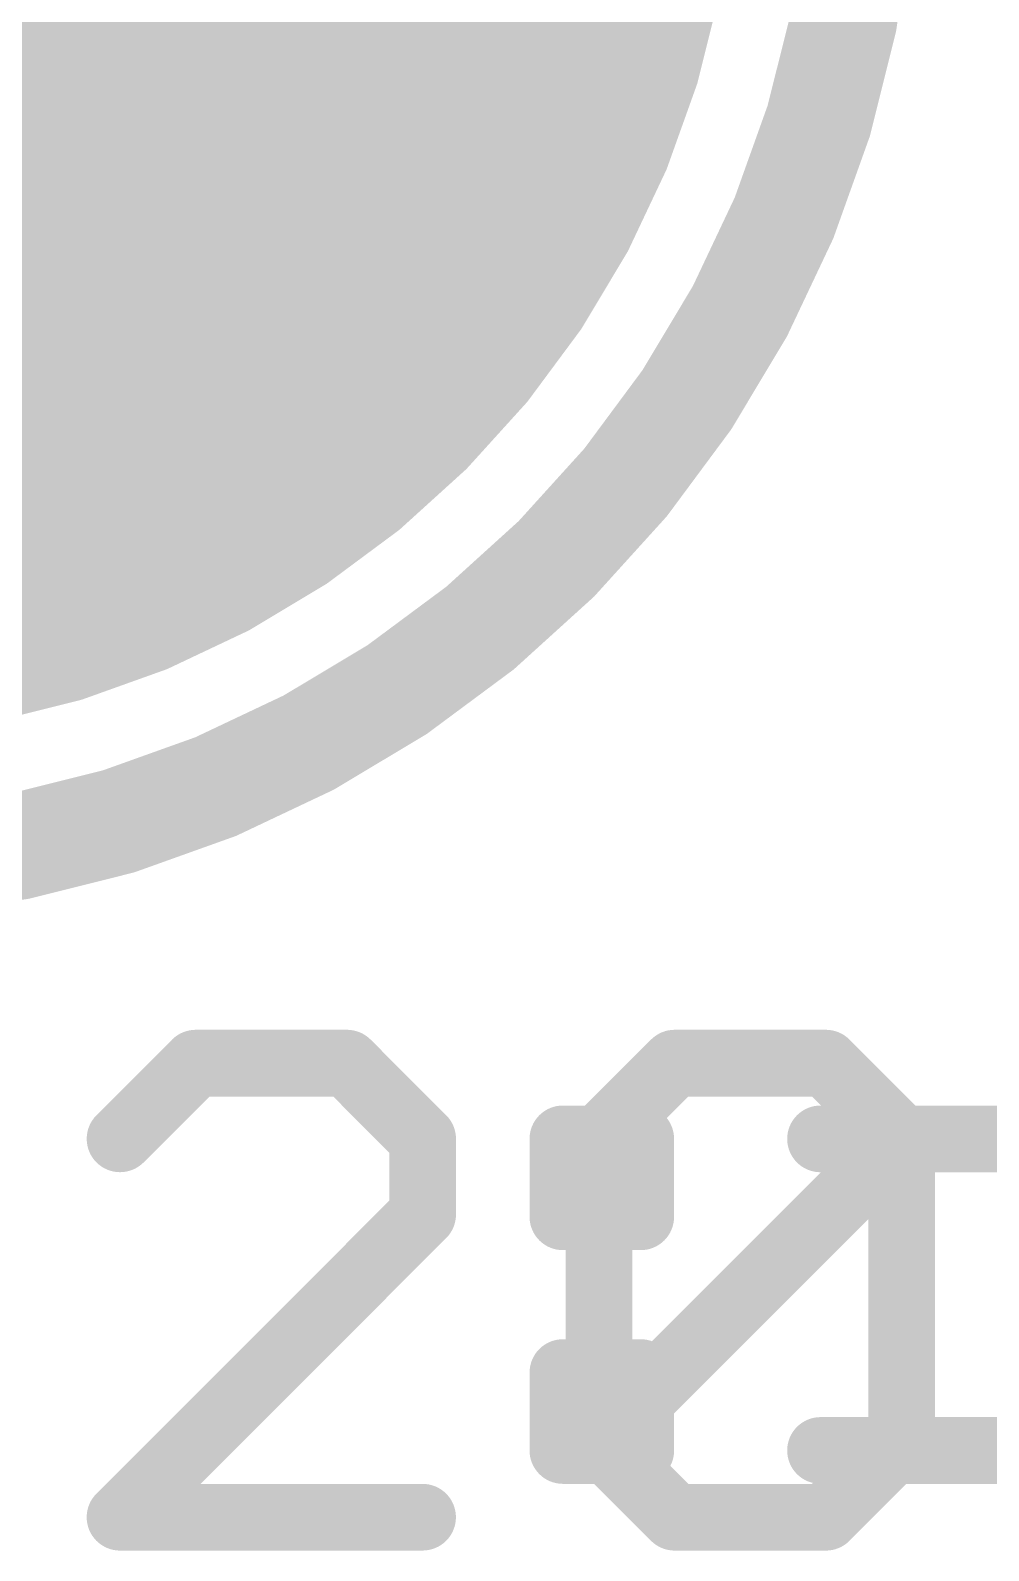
# Model space of a CAD drawing. Extents: x 0 to 10.2, y 0 to 12.7.
# Drawn here: x 5.493 to 7.317, y 6.858 to 9.752 of the extents above; entities that cross this region are included whole.
import ezdxf

# ---------------------------------------------------------------- set-up
doc = ezdxf.new("R2010")
doc.units = 0
for name, color, linetype in [('17', 110, 'CONTINUOUS'), ('21', 53, 'CONTINUOUS'), ('22', 40, 'CONTINUOUS')]:
    doc.layers.add(name, color=color, linetype=linetype)

# ---------------------------------------------------------------- blocks, each defined once
blk = doc.blocks.new('ROUNDP')
at = {"const_width": 0.5}
blk.add_lwpolyline([(0, -0.25, 1), (0, 0.25, 1), (0, -0.25)], format="xyb", dxfattribs=at)

msp = doc.modelspace()

# ---------------------------------------------------------------- linework, layer by layer
at = {"layer": '21'}
for points, const_width in [([(5.08, 8.16, 1), (5.08, 12.16, 1), (5.08, 8.16)], 0.2032), ([(5.8073, 7.8176, 1), (5.8073, 7.7541)], 0.0635), ([(5.8298, 7.7634, 1), (5.7849, 7.8083)], 0.0635), ([(6.1179, 7.8083, 1), (6.073, 7.7634)], 0.0635), ([(6.0955, 7.7541, 1), (6.0955, 7.8176)], 0.0635), ([(6.7195, 7.8176, 1), (6.7195, 7.7541)], 0.0635), ([(6.7419, 7.7634, 1), (6.697, 7.8083)], 0.0635), ([(7.03, 7.8083, 1), (6.9851, 7.7634)], 0.0635), ([(7.0076, 7.7541, 1), (7.0076, 7.8176)], 0.0635), ([(6.2713, 7.6418, 1), (6.2078, 7.6418)], 0.0635), ([(6.6072, 7.6418, 1), (6.5437, 7.6418)], 0.0635), ([(7.1834, 7.6418, 1), (7.1199, 7.6418)], 0.0635), ([(7.1741, 7.6193, 1), (7.1292, 7.6642)], 0.0635), ([(5.6408, 7.6642, 1), (5.6857, 7.6193)], 0.0635), ([(6.2171, 7.6193, 1), (6.262, 7.6642)], 0.0635), ([(6.553, 7.6642, 1), (6.5979, 7.6193)], 0.0635), ([(7.1292, 7.6193, 1), (7.1741, 7.6642)], 0.0635), ([(6.262, 7.4753, 1), (6.2171, 7.5202)], 0.0635), ([(6.2078, 7.4977, 1), (6.2713, 7.4977)], 0.0635), ([(6.5979, 7.088, 1), (6.553, 7.0431)], 0.0635), ([(6.553, 7.088, 1), (6.5979, 7.0431)], 0.0635), ([(7.1741, 7.0431, 1), (7.1292, 7.088)], 0.0635), ([(6.5437, 7.0656, 1), (6.6072, 7.0656)], 0.0635), ([(7.1199, 7.0656, 1), (7.1834, 7.0656)], 0.0635), ([(5.6408, 6.944, 1), (5.6857, 6.899)], 0.0635), ([(5.6633, 6.9532, 1), (5.6633, 6.8898)], 0.0635), ([(6.2395, 6.8898, 1), (6.2395, 6.9532)], 0.0635), ([(6.7195, 6.9532, 1), (6.7195, 6.8898)], 0.0635), ([(6.697, 6.899, 1), (6.7419, 6.944)], 0.0635), ([(6.9851, 6.944, 1), (7.03, 6.899)], 0.0635), ([(7.0076, 6.8898, 1), (7.0076, 6.9532)], 0.0635)]:
    msp.add_lwpolyline(points, format="xyb", dxfattribs=dict(at, const_width=const_width))
at = {"layer": '21', "const_width": 0.127}
for points in [[(5.8073, 7.7858), (5.6633, 7.6418)], [(6.0955, 7.7858), (5.8073, 7.7858)], [(6.2395, 7.6418), (6.0955, 7.7858)], [(6.5754, 7.6418), (6.7195, 7.7858)], [(6.7195, 7.7858), (7.0076, 7.7858)], [(7.0076, 7.7858), (7.1516, 7.6418)], [(6.2395, 7.4977), (6.2395, 7.6418)], [(6.5754, 7.0656), (6.5754, 7.6418)], [(6.5754, 7.0656), (7.1516, 7.6418)], [(7.1516, 7.6418), (7.1516, 7.0656)], [(5.6633, 6.9215), (6.2395, 7.4977)], [(6.7195, 6.9215), (6.5754, 7.0656)], [(7.1516, 7.0656), (7.0076, 6.9215)], [(6.2395, 6.9215), (5.6633, 6.9215)], [(7.0076, 6.9215), (6.7195, 6.9215)]]:
    msp.add_lwpolyline(points, dxfattribs=at)
at = {"layer": '22', "const_width": 0.127}
for points in [[(6.6549, 7.6417), (6.5067, 7.6417)], [(6.5067, 7.6417), (6.5067, 7.4934)], [(6.6549, 7.4934), (6.6549, 7.6417)], [(6.9973, 7.6417), (7.4422, 7.6417)], [(6.5067, 7.4934), (6.6549, 7.4934)], [(6.6549, 7.1968), (6.5067, 7.1968)], [(6.5067, 7.1968), (6.5067, 7.0485)], [(6.6549, 7.0485), (6.6549, 7.1968)], [(6.5067, 7.0485), (6.6549, 7.0485)], [(7.4422, 7.0485), (6.9973, 7.0485)]]:
    msp.add_lwpolyline(points, dxfattribs=at)
at = {"layer": '22', "const_width": 0.0635}
for points in [[(6.5067, 7.6734, 1), (6.5067, 7.6099)], [(6.5384, 7.6417, 1), (6.4749, 7.6417)], [(6.6867, 7.6417, 1), (6.6232, 7.6417)], [(6.6549, 7.6099, 1), (6.6549, 7.6734)], [(6.9973, 7.6734, 1), (6.9973, 7.6099)], [(6.5067, 7.5251, 1), (6.5067, 7.4616)], [(6.6549, 7.4616, 1), (6.6549, 7.5251)], [(6.4749, 7.4934, 1), (6.5384, 7.4934)], [(6.6232, 7.4934, 1), (6.6867, 7.4934)], [(6.5067, 7.2285, 1), (6.5067, 7.165)], [(6.5384, 7.1968, 1), (6.4749, 7.1968)], [(6.6867, 7.1968, 1), (6.6232, 7.1968)], [(6.6549, 7.165, 1), (6.6549, 7.2285)], [(6.5067, 7.0803, 1), (6.5067, 7.0168)], [(6.6549, 7.0168, 1), (6.6549, 7.0803)], [(6.9973, 7.0803, 1), (6.9973, 7.0168)], [(6.4749, 7.0485, 1), (6.5384, 7.0485)], [(6.6232, 7.0485, 1), (6.6867, 7.0485)]]:
    msp.add_lwpolyline(points, format="xyb", dxfattribs=at)

# ---------------------------------------------------------------- block references
at = {"layer": '17', "xscale": 3.516, "yscale": 3.516}
msp.add_blockref('ROUNDP', (5.08, 10.16), dxfattribs=at)
msp.add_blockref('ROUNDP', (5.08, 10.16), dxfattribs=at)

doc.saveas('drawing.dxf')
